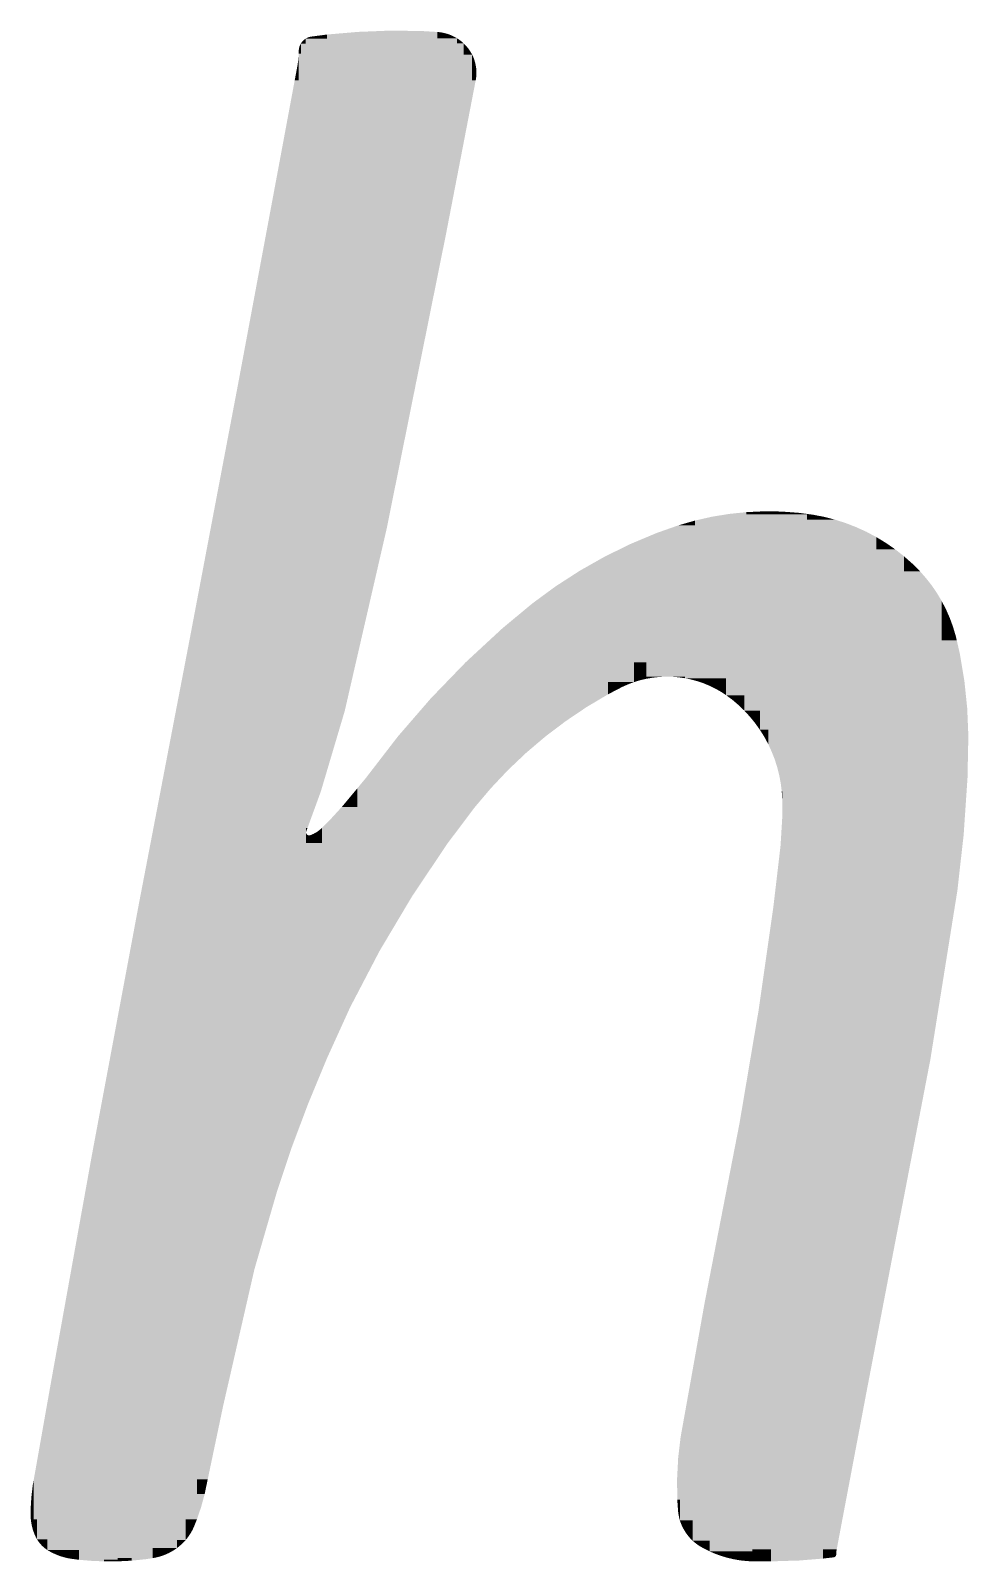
# Model space of a CAD drawing. Extents: x 149 to 8866, y 149 to 4853.
# Drawn here: x 5175.31 to 5199.75, y 4638.6 to 4678.51 of the extents above; entities that cross this region are included whole.
import ezdxf

# ---------------------------------------------------------------- set-up
doc = ezdxf.new("R2010")
doc.units = 0
doc.layers.add('L1D0', color=1, linetype='CONTINUOUS')

msp = doc.modelspace()

# ---------------------------------------------------------------- linework, layer by layer
at = {"layer": 'L1D0'}
for points in [[(5182.35, 4678.17), (5182.376, 4678.208), (5182.478, 4678.17), (5182.478, 4678.208)], [(5182.376, 4678.208), (5182.406, 4678.242), (5182.478, 4678.208), (5182.478, 4678.242)], [(5182.406, 4678.242), (5182.441, 4678.273), (5182.478, 4678.242), (5182.478, 4678.299)], [(5182.478, 4678.299), (5182.518, 4678.32), (5182.628, 4678.299), (5182.628, 4678.32)], [(5182.478, 4678.17), (5182.478, 4678.299), (5183.032, 4678.17), (5183.032, 4678.299)], [(5182.518, 4678.32), (5182.561, 4678.337), (5182.561, 4678.32)], [(5182.561, 4678.337), (5182.605, 4678.348), (5182.628, 4678.337), (5182.628, 4678.351)], [(5182.561, 4678.32), (5182.561, 4678.337), (5182.628, 4678.32), (5182.628, 4678.337)], [(5182.628, 4678.299), (5182.628, 4678.351), (5183.032, 4678.299), (5183.032, 4678.404)], [(5183.032, 4678.17), (5183.032, 4678.404), (5183.843, 4678.17), (5183.843, 4678.473)], [(5183.843, 4678.473), (5184.25, 4678.489), (5184.663, 4678.473), (5184.663, 4678.506)], [(5183.843, 4677.906), (5183.843, 4678.473), (5184.663, 4677.906), (5184.663, 4678.473)], [(5184.663, 4678.47), (5184.663, 4678.506), (5185.904, 4678.47), (5185.491, 4678.496)], [(5184.663, 4677.883), (5184.663, 4678.47), (5185.904, 4677.883), (5185.904, 4678.47)], [(5185.904, 4678.458), (5185.904, 4678.47), (5186.013, 4678.458), (5185.94, 4678.468)], [(5185.904, 4678.425), (5185.904, 4678.458), (5186.013, 4678.425), (5186.013, 4678.458)], [(5185.904, 4678.305), (5185.904, 4678.425), (5186.155, 4678.305), (5186.155, 4678.425)], [(5185.904, 4678.172), (5185.904, 4678.305), (5186.421, 4678.172), (5186.421, 4678.305)], [(5186.013, 4678.425), (5186.013, 4678.458), (5186.155, 4678.425), (5186.084, 4678.444)], [(5186.155, 4678.374), (5186.155, 4678.425), (5186.292, 4678.374), (5186.224, 4678.402)], [(5186.155, 4678.305), (5186.155, 4678.374), (5186.292, 4678.305), (5186.292, 4678.374)], [(5186.292, 4678.305), (5186.292, 4678.374), (5186.421, 4678.305), (5186.357, 4678.342)], [(5186.421, 4678.221), (5186.421, 4678.305), (5186.539, 4678.221), (5186.482, 4678.265)], [(5186.421, 4678.172), (5186.421, 4678.221), (5186.595, 4678.172), (5186.539, 4678.221)], [(5182.285, 4677.768), (5182.294, 4677.906), (5182.294, 4677.768)], [(5182.294, 4677.906), (5182.295, 4677.975), (5182.35, 4677.906), (5182.35, 4677.975)], [(5182.294, 4677.21), (5182.294, 4677.906), (5184.663, 4677.21), (5184.663, 4677.906)], [(5182.295, 4677.998), (5182.301, 4678.043), (5182.35, 4677.998), (5182.35, 4678.043)], [(5182.295, 4677.975), (5182.295, 4677.998), (5182.35, 4677.975), (5182.35, 4677.998)], [(5182.301, 4678.043), (5182.312, 4678.088), (5182.35, 4678.043), (5182.35, 4678.088)], [(5182.312, 4678.088), (5182.329, 4678.13), (5182.35, 4678.088), (5182.35, 4678.17)], [(5182.35, 4677.906), (5182.35, 4678.17), (5183.843, 4677.906), (5183.843, 4678.17)], [(5184.663, 4677.21), (5184.663, 4677.883), (5186.813, 4677.21), (5186.813, 4677.883)], [(5185.904, 4677.883), (5185.904, 4678.172), (5186.595, 4677.883), (5186.595, 4678.172)], [(5186.595, 4678.065), (5186.595, 4678.172), (5186.694, 4678.065), (5186.646, 4678.121)], [(5186.595, 4678.007), (5186.595, 4678.065), (5186.738, 4678.007), (5186.694, 4678.065)], [(5186.595, 4677.946), (5186.595, 4678.007), (5186.777, 4677.946), (5186.738, 4678.007)], [(5186.595, 4677.883), (5186.595, 4677.946), (5186.813, 4677.883), (5186.777, 4677.946)], [(5186.813, 4677.749), (5186.813, 4677.883), (5186.87, 4677.749), (5186.844, 4677.817)], [(5182.189, 4677.21), (5182.255, 4677.563), (5182.294, 4677.21), (5182.294, 4677.563)], [(5182.255, 4677.563), (5182.267, 4677.631), (5182.294, 4677.563), (5182.294, 4677.631)], [(5182.267, 4677.631), (5182.285, 4677.768), (5182.294, 4677.631), (5182.294, 4677.768)], [(5186.813, 4677.679), (5186.813, 4677.749), (5186.891, 4677.679), (5186.87, 4677.749)], [(5186.813, 4677.608), (5186.813, 4677.679), (5186.907, 4677.608), (5186.891, 4677.679)], [(5186.813, 4677.536), (5186.813, 4677.608), (5186.919, 4677.536), (5186.907, 4677.608)], [(5186.813, 4677.463), (5186.813, 4677.536), (5186.926, 4677.463), (5186.919, 4677.536)], [(5186.813, 4677.39), (5186.813, 4677.463), (5186.926, 4677.39), (5186.926, 4677.463)], [(5186.813, 4677.318), (5186.813, 4677.39), (5186.923, 4677.318), (5186.926, 4677.39)], [(5181.761, 4674.91), (5182.189, 4677.21), (5186.463, 4674.91), (5186.907, 4677.21)], [(5186.813, 4677.246), (5186.813, 4677.318), (5186.914, 4677.246), (5186.923, 4677.318)], [(5186.813, 4677.21), (5186.813, 4677.246), (5186.907, 4677.21), (5186.914, 4677.246)], [(5181.444, 4673.212), (5181.761, 4674.91), (5186.135, 4673.212), (5186.463, 4674.91)], [(5181.266, 4672.258), (5181.444, 4673.212), (5185.943, 4672.258), (5186.135, 4673.212)], [(5180.707, 4669.261), (5181.266, 4672.258), (5185.339, 4669.261), (5185.943, 4672.258)], [(5180.138, 4666.265), (5180.699, 4669.219), (5184.736, 4666.265), (5185.331, 4669.219)], [(5180.699, 4669.219), (5180.707, 4669.261), (5185.331, 4669.219), (5185.339, 4669.261)], [(5179.997, 4665.521), (5180.138, 4666.265), (5184.586, 4665.521), (5184.736, 4666.265)], [(5192.622, 4665.733), (5193.064, 4665.833), (5193.436, 4665.733), (5193.436, 4665.894)], [(5193.436, 4665.894), (5193.511, 4665.906), (5193.962, 4665.894), (5193.962, 4665.953)], [(5193.436, 4661.181), (5193.436, 4665.894), (5195.545, 4661.181), (5195.545, 4665.894)], [(5193.962, 4665.894), (5193.962, 4665.953), (5194.415, 4665.894), (5194.415, 4665.974)], [(5194.415, 4665.894), (5194.415, 4665.974), (5194.868, 4665.894), (5194.868, 4665.969)], [(5194.868, 4665.894), (5194.868, 4665.969), (5195.32, 4665.894), (5195.32, 4665.936)], [(5195.32, 4665.894), (5195.32, 4665.936), (5195.545, 4665.894), (5195.545, 4665.906)], [(5195.545, 4665.832), (5195.545, 4665.906), (5195.981, 4665.832), (5195.691, 4665.887)], [(5195.545, 4665.759), (5195.545, 4665.832), (5195.981, 4665.759), (5195.981, 4665.832)], [(5195.981, 4665.759), (5195.981, 4665.832), (5196.266, 4665.759)], [(5179.473, 4662.757), (5179.997, 4665.521), (5183.95, 4662.757), (5184.586, 4665.521)], [(5191.621, 4665.408), (5191.972, 4665.532), (5192.186, 4665.408), (5192.186, 4665.607)], [(5192.186, 4665.607), (5192.622, 4665.733), (5192.622, 4665.607)], [(5192.186, 4665.298), (5192.186, 4665.607), (5193.436, 4665.298), (5193.436, 4665.607)], [(5192.622, 4665.607), (5192.622, 4665.733), (5193.436, 4665.607), (5193.436, 4665.733)], [(5195.545, 4665.563), (5195.545, 4665.759), (5196.266, 4665.563), (5196.266, 4665.759)], [(5195.545, 4665.303), (5195.545, 4665.563), (5196.822, 4665.303), (5196.822, 4665.563)], [(5196.266, 4665.563), (5196.266, 4665.759), (5196.822, 4665.563), (5196.547, 4665.67)], [(5196.822, 4665.303), (5196.822, 4665.563), (5197.35, 4665.303), (5197.09, 4665.442)], [(5190.266, 4664.791), (5190.935, 4665.12), (5191.359, 4664.791), (5191.359, 4665.298)], [(5191.359, 4665.298), (5191.621, 4665.408), (5192.186, 4665.298), (5192.186, 4665.408)], [(5191.359, 4661.664), (5191.359, 4665.298), (5192.36, 4661.664), (5192.36, 4665.298)], [(5192.36, 4661.624), (5192.36, 4665.298), (5193.436, 4661.624), (5193.436, 4665.298)], [(5195.545, 4664.8), (5195.545, 4665.303), (5197.35, 4664.8), (5197.35, 4665.303)], [(5197.35, 4664.982), (5197.35, 4665.303), (5197.844, 4664.982), (5197.602, 4665.15)], [(5189.618, 4664.424), (5190.266, 4664.791), (5191.359, 4664.424), (5191.359, 4664.791)], [(5195.545, 4663.631), (5195.545, 4664.8), (5198.075, 4663.631), (5198.075, 4664.8)], [(5197.35, 4664.8), (5197.35, 4664.982), (5198.075, 4664.8), (5197.844, 4664.982)], [(5198.075, 4664.604), (5198.075, 4664.8), (5198.296, 4664.604)], [(5188.993, 4664.02), (5189.618, 4664.424), (5189.618, 4664.02)], [(5189.618, 4663.342), (5189.618, 4664.424), (5191.359, 4663.342), (5191.359, 4664.424)], [(5198.075, 4664.414), (5198.075, 4664.604), (5198.486, 4664.414), (5198.296, 4664.604)], [(5198.075, 4664.232), (5198.075, 4664.414), (5198.646, 4664.232), (5198.486, 4664.414)], [(5198.075, 4664.041), (5198.075, 4664.232), (5198.796, 4664.041), (5198.646, 4664.232)], [(5188.392, 4663.579), (5188.993, 4664.02), (5189.618, 4663.579), (5189.618, 4664.02)], [(5198.075, 4663.84), (5198.075, 4664.041), (5198.933, 4663.84), (5198.796, 4664.041)], [(5198.075, 4663.631), (5198.075, 4663.84), (5199.057, 4663.631), (5198.933, 4663.84)], [(5188.106, 4663.342), (5188.392, 4663.579), (5189.618, 4663.342), (5189.618, 4663.579)], [(5195.545, 4662.614), (5195.545, 4663.631), (5199.057, 4662.614), (5199.057, 4663.631)], [(5199.057, 4663.193), (5199.057, 4663.631), (5199.266, 4663.193), (5199.168, 4663.416)], [(5186.644, 4662.037), (5187.603, 4662.924), (5188.106, 4662.037), (5188.106, 4663.342)], [(5188.106, 4662.037), (5188.106, 4663.342), (5191.359, 4662.037), (5191.359, 4663.342)], [(5199.057, 4662.965), (5199.057, 4663.193), (5199.349, 4662.965), (5199.266, 4663.193)], [(5179.298, 4661.844), (5179.473, 4662.757), (5183.74, 4661.844), (5183.95, 4662.757)], [(5199.057, 4662.733), (5199.057, 4662.965), (5199.419, 4662.733), (5199.349, 4662.965)], [(5199.057, 4662.614), (5199.057, 4662.733), (5199.446, 4662.614), (5199.419, 4662.733)], [(5195.545, 4661.553), (5195.545, 4662.614), (5199.446, 4661.553), (5199.446, 4662.614)], [(5199.446, 4661.553), (5199.446, 4662.614), (5199.646, 4661.553), (5199.527, 4662.264)], [(5179.092, 4660.772), (5179.298, 4661.844), (5183.494, 4660.772), (5183.74, 4661.844)], [(5186.148, 4661.523), (5186.644, 4662.037), (5186.644, 4661.523)], [(5186.644, 4661.523), (5186.644, 4662.037), (5191.035, 4661.523), (5191.035, 4662.037)], [(5191.035, 4661.61), (5191.035, 4662.037), (5191.359, 4661.61), (5191.359, 4662.037)], [(5185.737, 4661.097), (5186.148, 4661.523), (5188.132, 4661.097), (5188.132, 4661.523)], [(5188.132, 4660.87), (5188.132, 4661.523), (5189.796, 4660.87), (5189.796, 4661.523)], [(5189.796, 4661.205), (5189.796, 4661.523), (5190.36, 4661.205), (5190.36, 4661.523)], [(5190.36, 4661.396), (5190.36, 4661.523), (5190.725, 4661.396), (5190.725, 4661.523)], [(5190.725, 4661.396), (5190.725, 4661.523), (5190.879, 4661.464), (5191.035, 4661.523)], [(5191.035, 4661.523), (5191.035, 4661.61), (5191.196, 4661.572), (5191.359, 4661.61)], [(5191.359, 4661.61), (5191.359, 4661.664), (5191.525, 4661.638), (5191.525, 4661.664)], [(5191.525, 4661.638), (5191.525, 4661.664), (5191.691, 4661.657), (5191.691, 4661.664)], [(5191.691, 4661.657), (5191.691, 4661.664), (5191.859, 4661.664)], [(5192.027, 4661.662), (5191.859, 4661.664), (5192.027, 4661.664)], [(5192.193, 4661.648), (5192.027, 4661.662), (5192.193, 4661.664), (5192.027, 4661.664)], [(5192.36, 4661.624), (5192.193, 4661.648), (5192.36, 4661.664), (5192.193, 4661.664)], [(5192.524, 4661.59), (5192.36, 4661.624), (5192.524, 4661.624)], [(5192.685, 4661.546), (5192.524, 4661.59), (5192.685, 4661.624), (5192.524, 4661.624)], [(5192.685, 4661.546), (5192.685, 4661.624), (5192.844, 4661.546), (5192.844, 4661.624)], [(5192.844, 4661.492), (5192.685, 4661.546), (5192.844, 4661.546)], [(5192.999, 4661.428), (5192.844, 4661.492), (5192.999, 4661.624), (5192.844, 4661.624)], [(5192.999, 4661.428), (5192.999, 4661.624), (5193.436, 4661.428), (5193.436, 4661.624)], [(5193.15, 4661.355), (5192.999, 4661.428), (5193.436, 4661.355), (5193.436, 4661.428)], [(5195.545, 4660.836), (5195.545, 4661.553), (5199.72, 4660.836), (5199.646, 4661.553)], [(5184.882, 4660.109), (5185.737, 4661.097), (5188.132, 4660.109), (5188.132, 4661.097)], [(5189.796, 4660.87), (5189.796, 4661.205), (5190.36, 4661.205)], [(5190.36, 4661.357), (5190.36, 4661.396), (5190.651, 4661.357), (5190.725, 4661.396)], [(5190.36, 4661.205), (5190.36, 4661.357), (5190.651, 4661.357)], [(5193.296, 4661.272), (5193.15, 4661.355), (5193.436, 4661.272), (5193.436, 4661.355)], [(5193.436, 4661.181), (5193.296, 4661.272), (5193.436, 4661.272)], [(5193.59, 4661.067), (5193.504, 4661.13), (5193.59, 4661.181), (5193.436, 4661.181)], [(5193.59, 4661.067), (5193.59, 4661.181), (5193.91, 4661.067), (5193.91, 4661.181)], [(5193.754, 4660.927), (5193.59, 4661.067), (5193.91, 4660.927), (5193.91, 4661.067)], [(5193.91, 4660.778), (5193.91, 4661.181), (5195.545, 4660.778), (5195.545, 4661.181)], [(5178.8, 4659.25), (5179.092, 4660.772), (5183.042, 4659.25), (5183.494, 4660.772)], [(5188.132, 4660.503), (5188.132, 4660.87), (5189.252, 4660.503), (5189.796, 4660.87)], [(5193.91, 4660.778), (5193.754, 4660.927), (5193.91, 4660.927)], [(5194.055, 4660.62), (5193.91, 4660.778), (5194.316, 4660.62), (5194.316, 4660.778)], [(5194.316, 4660.278), (5194.316, 4660.778), (5195.545, 4660.278), (5195.545, 4660.778)], [(5195.545, 4659.757), (5195.545, 4660.836), (5199.72, 4659.757), (5199.72, 4660.836)], [(5199.72, 4659.757), (5199.72, 4660.836), (5199.742, 4659.757), (5199.75, 4660.117)], [(5188.132, 4660.108), (5188.132, 4660.503), (5188.729, 4660.108), (5189.252, 4660.503)], [(5194.191, 4660.453), (5194.055, 4660.62), (5194.316, 4660.453), (5194.316, 4660.62)], [(5194.316, 4660.278), (5194.191, 4660.453), (5194.316, 4660.453)], [(5194.532, 4659.907), (5194.43, 4660.096), (5194.532, 4660.278), (5194.316, 4660.278)], [(5194.532, 4659.907), (5194.532, 4660.278), (5195.545, 4659.907), (5195.545, 4660.278)], [(5184.483, 4659.592), (5184.882, 4660.109), (5188.132, 4659.592), (5188.132, 4660.109)], [(5188.132, 4659.592), (5188.132, 4660.108), (5188.228, 4659.683), (5188.729, 4660.108)], [(5194.622, 4659.711), (5194.532, 4659.907), (5195.545, 4659.711), (5195.545, 4659.907)], [(5183.823, 4658.755), (5184.041, 4659.018), (5184.483, 4658.755), (5184.483, 4659.592)], [(5184.483, 4658.755), (5184.483, 4659.592), (5187.302, 4658.755), (5187.302, 4659.592)], [(5187.302, 4658.755), (5187.302, 4659.592), (5187.752, 4659.232), (5188.132, 4659.592)], [(5194.701, 4659.511), (5194.622, 4659.711), (5195.545, 4659.511), (5195.545, 4659.711)], [(5194.766, 4659.306), (5194.701, 4659.511), (5195.545, 4659.306), (5195.545, 4659.511)], [(5195.545, 4659.02), (5195.545, 4659.757), (5199.727, 4659.02), (5199.742, 4659.757)], [(5178.688, 4658.664), (5178.8, 4659.25), (5182.868, 4658.664), (5183.042, 4659.25)], [(5194.819, 4659.097), (5194.766, 4659.306), (5195.545, 4659.097), (5195.545, 4659.306)], [(5194.858, 4658.886), (5194.819, 4659.097), (5195.545, 4658.886), (5195.545, 4659.097)], [(5178.507, 4657.72), (5178.688, 4658.664), (5182.523, 4657.72), (5182.868, 4658.664)], [(5183.417, 4658.267), (5183.578, 4658.46), (5183.823, 4658.267), (5183.823, 4658.755)], [(5183.823, 4657.72), (5183.823, 4658.755), (5186.477, 4657.72), (5186.477, 4658.755)], [(5186.477, 4658.254), (5186.477, 4658.755), (5186.878, 4658.254), (5187.302, 4658.755)], [(5194.885, 4658.673), (5194.858, 4658.886), (5195.545, 4658.673), (5195.545, 4658.886)], [(5194.898, 4658.458), (5194.885, 4658.673), (5194.898, 4658.673)], [(5194.898, 4657.988), (5194.898, 4658.673), (5195.545, 4657.988), (5195.545, 4658.673)], [(5195.545, 4657.72), (5195.545, 4659.02), (5199.639, 4657.72), (5199.727, 4659.02)], [(5183.077, 4657.896), (5183.417, 4658.267), (5183.823, 4657.896), (5183.823, 4658.267)], [(5186.477, 4657.72), (5186.477, 4658.254), (5186.681, 4657.991), (5186.878, 4658.254)], [(5182.898, 4657.72), (5183.077, 4657.896), (5183.823, 4657.72), (5183.823, 4657.896)], [(5194.882, 4657.72), (5194.898, 4657.988), (5195.545, 4657.72), (5195.545, 4657.988)], [(5178.123, 4655.72), (5178.507, 4657.72), (5182.485, 4655.72), (5182.485, 4657.72)], [(5182.485, 4657.631), (5182.485, 4657.72), (5182.49, 4657.631), (5182.523, 4657.72)], [(5182.485, 4657.602), (5182.485, 4657.631), (5182.487, 4657.622), (5182.49, 4657.631)], [(5182.485, 4657.564), (5182.485, 4657.602), (5182.495, 4657.564), (5182.488, 4657.583)], [(5182.485, 4657.549), (5182.485, 4657.564), (5182.507, 4657.549), (5182.495, 4657.564)], [(5182.485, 4657.536), (5182.485, 4657.549), (5182.523, 4657.536), (5182.507, 4657.549)], [(5182.485, 4657.327), (5182.485, 4657.536), (5182.523, 4657.327), (5182.523, 4657.536)], [(5182.523, 4657.525), (5182.523, 4657.536), (5182.56, 4657.525), (5182.541, 4657.529)], [(5182.523, 4657.327), (5182.523, 4657.525), (5182.58, 4657.327), (5182.58, 4657.525)], [(5182.56, 4657.525), (5182.58, 4657.527), (5182.58, 4657.525)], [(5182.58, 4657.527), (5182.589, 4657.53), (5182.618, 4657.527), (5182.618, 4657.54)], [(5182.58, 4657.327), (5182.58, 4657.527), (5182.674, 4657.327), (5182.674, 4657.527)], [(5182.618, 4657.54), (5182.674, 4657.564), (5182.674, 4657.54)], [(5182.618, 4657.527), (5182.618, 4657.54), (5182.674, 4657.527), (5182.674, 4657.54)], [(5182.674, 4657.564), (5182.728, 4657.592), (5182.78, 4657.564), (5182.78, 4657.623)], [(5182.674, 4657.327), (5182.674, 4657.564), (5182.898, 4657.327), (5182.898, 4657.564)], [(5182.78, 4657.623), (5182.829, 4657.66), (5182.898, 4657.623), (5182.898, 4657.66)], [(5182.78, 4657.564), (5182.78, 4657.623), (5182.898, 4657.564), (5182.898, 4657.623)], [(5182.829, 4657.66), (5182.876, 4657.699), (5182.898, 4657.66), (5182.898, 4657.72)], [(5182.898, 4657.327), (5182.898, 4657.72), (5186.18, 4657.327), (5186.477, 4657.72)], [(5194.813, 4656.906), (5194.854, 4657.265), (5194.882, 4656.906), (5194.882, 4657.72)], [(5194.882, 4656.906), (5194.882, 4657.72), (5199.555, 4656.906), (5199.555, 4657.72)], [(5199.555, 4656.906), (5199.555, 4657.72), (5199.628, 4657.55), (5199.639, 4657.72)], [(5182.485, 4655.945), (5182.485, 4657.327), (5185.253, 4655.945), (5186.18, 4657.327)], [(5194.623, 4655.357), (5194.665, 4655.65), (5194.813, 4655.357), (5194.813, 4656.906)], [(5194.813, 4655.357), (5194.813, 4656.906), (5199.346, 4655.357), (5199.346, 4656.906)], [(5199.346, 4655.357), (5199.346, 4656.906), (5199.463, 4656.085), (5199.555, 4656.906)], [(5182.485, 4655.72), (5182.485, 4655.945), (5185.119, 4655.72), (5185.253, 4655.945)], [(5177.898, 4654.515), (5178.123, 4655.72), (5184.402, 4654.515), (5185.119, 4655.72)], [(5194.486, 4654.399), (5194.623, 4655.357), (5199.193, 4654.399), (5199.346, 4655.357)], [(5177.622, 4653.04), (5177.898, 4654.515), (5183.632, 4653.04), (5184.402, 4654.515)], [(5194.278, 4652.945), (5194.486, 4654.399), (5198.96, 4652.945), (5199.193, 4654.399)], [(5177.372, 4651.703), (5177.462, 4652.186), (5177.622, 4651.703), (5177.622, 4653.04)], [(5177.622, 4651.703), (5177.622, 4653.04), (5183.025, 4651.703), (5183.025, 4653.04)], [(5183.025, 4651.703), (5183.025, 4653.04), (5183.288, 4652.282), (5183.632, 4653.04)], [(5194.033, 4651.498), (5194.278, 4652.945), (5194.278, 4651.498)], [(5194.278, 4651.498), (5194.278, 4652.945), (5198.723, 4651.498), (5198.723, 4652.945)], [(5198.723, 4651.498), (5198.723, 4652.945), (5198.758, 4651.679), (5198.96, 4652.945)], [(5177.152, 4650.529), (5177.372, 4651.703), (5182.539, 4650.529), (5183.025, 4651.703)], [(5193.784, 4650.021), (5194.033, 4651.498), (5198.439, 4650.021), (5198.723, 4651.498)], [(5176.935, 4649.367), (5177.152, 4650.529), (5182.102, 4649.367), (5182.102, 4650.529)], [(5182.102, 4649.367), (5182.102, 4650.529), (5182.315, 4649.934), (5182.539, 4650.529)], [(5193.498, 4648.551), (5193.784, 4650.021), (5198.156, 4648.551), (5198.439, 4650.021)], [(5176.727, 4648.217), (5176.888, 4649.113), (5176.935, 4648.217), (5176.935, 4649.367)], [(5176.935, 4648.217), (5176.935, 4649.367), (5181.72, 4648.217), (5181.72, 4649.367)], [(5181.72, 4648.217), (5181.72, 4649.367), (5182.102, 4649.367)], [(5193.395, 4648.021), (5193.498, 4648.551), (5198.054, 4648.021), (5198.156, 4648.551)], [(5176.622, 4647.636), (5176.727, 4648.217), (5181.551, 4647.636), (5181.72, 4648.217)], [(5193.056, 4646.276), (5193.395, 4648.021), (5197.718, 4646.276), (5198.054, 4648.021)], [(5176.334, 4646.036), (5176.622, 4647.636), (5181.098, 4646.036), (5181.098, 4647.636)], [(5181.098, 4646.036), (5181.098, 4647.636), (5181.141, 4646.222), (5181.551, 4647.636)], [(5192.873, 4645.332), (5193.056, 4646.276), (5197.537, 4645.332), (5197.718, 4646.276)], [(5176.109, 4644.786), (5176.334, 4646.036), (5180.812, 4644.786), (5181.098, 4646.036)], [(5192.73, 4644.53), (5192.873, 4645.332), (5197.384, 4644.53), (5197.537, 4645.332)], [(5175.857, 4643.387), (5176.109, 4644.786), (5180.492, 4643.387), (5180.812, 4644.786)], [(5192.465, 4643.047), (5192.73, 4644.53), (5197.1, 4643.047), (5197.384, 4644.53)], [(5175.728, 4642.66), (5175.857, 4643.387), (5180.325, 4642.66), (5180.492, 4643.387)], [(5192.248, 4641.837), (5192.296, 4642.104), (5192.465, 4641.837), (5192.465, 4643.047)], [(5192.465, 4641.837), (5192.465, 4643.047), (5196.871, 4641.837), (5196.871, 4643.047)], [(5196.871, 4641.837), (5196.871, 4643.047), (5197.1, 4643.047)], [(5175.388, 4640.736), (5175.728, 4642.66), (5179.921, 4640.736), (5180.325, 4642.66)], [(5192.157, 4640.754), (5192.185, 4641.296), (5192.248, 4640.754), (5192.248, 4641.837)], [(5192.248, 4640.754), (5192.248, 4641.837), (5196.666, 4640.754), (5196.666, 4641.837)], [(5196.666, 4640.754), (5196.666, 4641.837), (5196.819, 4641.563), (5196.871, 4641.837)], [(5175.325, 4640.283), (5175.361, 4640.586), (5175.388, 4640.283), (5175.388, 4640.736)], [(5175.388, 4639.692), (5175.388, 4640.736), (5179.639, 4639.692), (5179.639, 4640.736)], [(5179.639, 4640.525), (5179.639, 4640.736), (5179.877, 4640.525), (5179.921, 4640.736)], [(5192.161, 4640.21), (5192.157, 4640.754), (5192.23, 4640.21), (5192.23, 4640.754)], [(5192.23, 4639.667), (5192.23, 4640.754), (5196.46, 4639.667), (5196.46, 4640.754)], [(5196.46, 4639.667), (5196.46, 4640.754), (5196.666, 4640.754)], [(5175.306, 4639.978), (5175.325, 4640.283), (5175.388, 4639.978), (5175.388, 4640.283)], [(5179.639, 4640.356), (5179.639, 4640.525), (5179.842, 4640.356), (5179.877, 4640.525)], [(5179.639, 4639.692), (5179.639, 4640.356), (5179.751, 4640.021), (5179.842, 4640.356)], [(5175.305, 4639.825), (5175.306, 4639.978), (5175.388, 4639.825), (5175.388, 4639.978)], [(5192.181, 4639.938), (5192.161, 4640.21), (5192.23, 4639.938), (5192.23, 4640.21)], [(5192.183, 4639.899), (5192.181, 4639.938), (5192.23, 4639.899), (5192.23, 4639.938)], [(5192.194, 4639.821), (5192.183, 4639.899), (5192.23, 4639.821), (5192.23, 4639.899)], [(5175.305, 4639.783), (5175.305, 4639.825), (5175.388, 4639.783), (5175.388, 4639.825)], [(5175.31, 4639.7), (5175.305, 4639.783), (5175.388, 4639.7), (5175.388, 4639.783)], [(5175.311, 4639.692), (5175.31, 4639.7), (5175.388, 4639.692), (5175.388, 4639.7)], [(5175.32, 4639.617), (5175.311, 4639.692), (5175.474, 4639.617), (5175.474, 4639.692)], [(5175.335, 4639.535), (5175.32, 4639.617), (5175.474, 4639.535), (5175.474, 4639.617)], [(5175.355, 4639.454), (5175.335, 4639.535), (5175.474, 4639.454), (5175.474, 4639.535)], [(5175.474, 4639.172), (5175.474, 4639.692), (5177.571, 4639.172), (5177.571, 4639.692)], [(5177.571, 4639.161), (5177.571, 4639.692), (5179.35, 4639.161), (5179.35, 4639.692)], [(5179.35, 4639.531), (5179.35, 4639.692), (5179.575, 4639.531), (5179.639, 4639.692)], [(5179.35, 4639.495), (5179.35, 4639.531), (5179.56, 4639.495), (5179.575, 4639.531)], [(5179.35, 4639.423), (5179.35, 4639.495), (5179.526, 4639.423), (5179.56, 4639.495)], [(5192.23, 4639.667), (5192.21, 4639.743), (5192.23, 4639.821), (5192.194, 4639.821)], [(5192.256, 4639.593), (5192.23, 4639.667), (5192.563, 4639.593), (5192.563, 4639.667)], [(5192.287, 4639.519), (5192.256, 4639.593), (5192.563, 4639.519), (5192.563, 4639.593)], [(5192.323, 4639.448), (5192.287, 4639.519), (5192.563, 4639.448), (5192.563, 4639.519)], [(5192.563, 4639.138), (5192.563, 4639.667), (5194.118, 4639.138), (5194.118, 4639.667)], [(5194.118, 4638.914), (5194.118, 4639.667), (5196.318, 4638.914), (5196.46, 4639.667)], [(5175.381, 4639.375), (5175.355, 4639.454), (5175.474, 4639.375), (5175.474, 4639.454)], [(5175.411, 4639.297), (5175.381, 4639.375), (5175.474, 4639.297), (5175.474, 4639.375)], [(5175.428, 4639.259), (5175.411, 4639.297), (5175.474, 4639.259), (5175.474, 4639.297)], [(5175.442, 4639.229), (5175.428, 4639.259), (5175.474, 4639.229), (5175.474, 4639.259)], [(5175.474, 4639.172), (5175.442, 4639.229), (5175.474, 4639.229)], [(5175.51, 4639.117), (5175.474, 4639.172), (5175.745, 4639.117), (5175.745, 4639.172)], [(5175.55, 4639.066), (5175.51, 4639.117), (5175.745, 4639.066), (5175.745, 4639.117)], [(5175.745, 4638.894), (5175.745, 4639.172), (5176.562, 4638.894), (5176.562, 4639.172)], [(5176.562, 4638.642), (5176.562, 4639.172), (5177.571, 4638.642), (5177.571, 4639.172)], [(5177.571, 4638.685), (5177.571, 4639.161), (5178.486, 4638.685), (5178.486, 4639.161)], [(5178.486, 4638.946), (5178.486, 4639.161), (5179.118, 4638.946), (5179.118, 4639.161)], [(5179.118, 4639.102), (5179.118, 4639.161), (5179.297, 4639.102), (5179.35, 4639.161)], [(5179.118, 4639.047), (5179.118, 4639.102), (5179.24, 4639.047), (5179.297, 4639.102)], [(5179.35, 4639.354), (5179.35, 4639.423), (5179.488, 4639.354), (5179.526, 4639.423)], [(5179.35, 4639.287), (5179.35, 4639.354), (5179.446, 4639.287), (5179.488, 4639.354)], [(5179.35, 4639.161), (5179.35, 4639.287), (5179.4, 4639.222), (5179.446, 4639.287)], [(5192.363, 4639.381), (5192.323, 4639.448), (5192.563, 4639.381), (5192.563, 4639.448)], [(5192.407, 4639.315), (5192.363, 4639.381), (5192.563, 4639.315), (5192.563, 4639.381)], [(5192.455, 4639.252), (5192.407, 4639.315), (5192.563, 4639.252), (5192.563, 4639.315)], [(5192.563, 4639.138), (5192.507, 4639.193), (5192.563, 4639.252), (5192.455, 4639.252)], [(5192.624, 4639.086), (5192.563, 4639.138), (5192.752, 4639.086), (5192.752, 4639.138)], [(5192.752, 4638.994), (5192.687, 4639.038), (5192.752, 4639.086), (5192.624, 4639.086)], [(5192.752, 4638.994), (5192.752, 4639.138), (5193.006, 4638.994), (5193.006, 4639.138)], [(5193.006, 4638.861), (5193.006, 4639.138), (5194.118, 4638.861), (5194.118, 4639.138)], [(5175.593, 4639.017), (5175.55, 4639.066), (5175.745, 4639.017), (5175.745, 4639.066)], [(5175.641, 4638.972), (5175.593, 4639.017), (5175.745, 4638.972), (5175.745, 4639.017)], [(5175.745, 4638.894), (5175.692, 4638.931), (5175.745, 4638.972), (5175.641, 4638.972)], [(5175.815, 4638.853), (5175.773, 4638.877), (5175.815, 4638.894), (5175.745, 4638.894)], [(5175.815, 4638.853), (5175.815, 4638.894), (5175.899, 4638.853), (5175.899, 4638.894)], [(5175.899, 4638.81), (5175.815, 4638.853), (5175.899, 4638.853)], [(5175.899, 4638.81), (5175.899, 4638.894), (5176.165, 4638.81), (5176.165, 4638.894)], [(5175.986, 4638.772), (5175.899, 4638.81), (5176.165, 4638.772), (5176.165, 4638.81)], [(5176.165, 4638.71), (5176.075, 4638.738), (5176.165, 4638.772), (5175.986, 4638.772)], [(5176.165, 4638.71), (5176.165, 4638.894), (5176.562, 4638.71), (5176.562, 4638.894)], [(5176.351, 4638.669), (5176.258, 4638.687), (5176.351, 4638.71), (5176.165, 4638.71)], [(5176.398, 4638.664), (5176.351, 4638.669), (5176.398, 4638.71), (5176.351, 4638.71)], [(5176.562, 4638.642), (5176.398, 4638.664), (5176.562, 4638.71), (5176.398, 4638.71)], [(5177.571, 4638.6), (5177.571, 4638.685), (5177.938, 4638.619), (5177.938, 4638.685)], [(5177.938, 4638.619), (5177.938, 4638.685), (5178.304, 4638.657), (5178.486, 4638.685)], [(5178.486, 4638.819), (5178.486, 4638.946), (5178.91, 4638.819), (5178.91, 4638.946)], [(5178.486, 4638.73), (5178.486, 4638.819), (5178.684, 4638.73), (5178.684, 4638.819)], [(5178.486, 4638.708), (5178.486, 4638.73), (5178.605, 4638.708), (5178.605, 4638.73)], [(5178.486, 4638.685), (5178.486, 4638.708), (5178.526, 4638.691), (5178.605, 4638.708)], [(5178.605, 4638.708), (5178.605, 4638.73), (5178.684, 4638.73)], [(5178.684, 4638.785), (5178.684, 4638.819), (5178.836, 4638.785), (5178.91, 4638.819)], [(5178.684, 4638.73), (5178.684, 4638.785), (5178.761, 4638.755), (5178.836, 4638.785)], [(5178.91, 4638.9), (5178.91, 4638.946), (5179.051, 4638.9), (5179.118, 4638.946)], [(5178.91, 4638.819), (5178.91, 4638.9), (5178.981, 4638.858), (5179.051, 4638.9)], [(5179.118, 4638.946), (5179.118, 4639.047), (5179.181, 4638.995), (5179.24, 4639.047)], [(5192.858, 4638.934), (5192.787, 4638.975), (5192.858, 4638.994), (5192.752, 4638.994)], [(5192.858, 4638.934), (5192.858, 4638.994), (5193.006, 4638.934), (5193.006, 4638.994)], [(5193.006, 4638.861), (5192.858, 4638.934), (5193.006, 4638.934)], [(5193.311, 4638.741), (5193.156, 4638.796), (5193.311, 4638.861), (5193.006, 4638.861)], [(5193.311, 4638.741), (5193.311, 4638.861), (5193.629, 4638.741), (5193.629, 4638.861)], [(5193.629, 4638.657), (5193.469, 4638.694), (5193.629, 4638.741), (5193.311, 4638.741)], [(5193.629, 4638.657), (5193.629, 4638.861), (5194.118, 4638.657), (5194.118, 4638.861)], [(5194.118, 4638.6), (5194.118, 4638.914), (5194.603, 4638.6), (5194.603, 4638.914)], [(5194.603, 4638.623), (5194.603, 4638.914), (5195.345, 4638.623), (5195.345, 4638.914)], [(5195.345, 4638.674), (5195.345, 4638.914), (5195.963, 4638.674), (5195.963, 4638.914)], [(5195.345, 4638.623), (5195.345, 4638.674), (5195.684, 4638.651), (5195.963, 4638.674)], [(5195.963, 4638.798), (5195.963, 4638.914), (5196.304, 4638.798), (5196.304, 4638.914)], [(5195.963, 4638.734), (5195.963, 4638.798), (5196.291, 4638.734), (5196.291, 4638.798)], [(5195.963, 4638.674), (5195.963, 4638.734), (5196.24, 4638.705), (5196.24, 4638.734)], [(5196.24, 4638.722), (5196.24, 4638.734), (5196.279, 4638.722), (5196.291, 4638.734)], [(5196.24, 4638.712), (5196.24, 4638.722), (5196.264, 4638.712), (5196.279, 4638.722)], [(5196.24, 4638.705), (5196.24, 4638.712), (5196.248, 4638.706), (5196.264, 4638.712)], [(5196.291, 4638.767), (5196.291, 4638.798), (5196.304, 4638.767), (5196.304, 4638.798)], [(5196.291, 4638.734), (5196.291, 4638.767), (5196.299, 4638.75), (5196.304, 4638.767)], [(5196.304, 4638.891), (5196.304, 4638.914), (5196.314, 4638.891), (5196.318, 4638.914)], [(5196.304, 4638.845), (5196.304, 4638.891), (5196.308, 4638.845), (5196.314, 4638.891)], [(5196.304, 4638.798), (5196.304, 4638.845), (5196.308, 4638.845)], [(5177.222, 4638.6), (5176.891, 4638.614), (5177.222, 4638.642), (5176.562, 4638.642)], [(5177.222, 4638.6), (5177.222, 4638.642), (5177.571, 4638.6), (5177.571, 4638.642)], [(5193.954, 4638.61), (5193.791, 4638.628), (5193.954, 4638.657), (5193.629, 4638.657)], [(5194.118, 4638.6), (5193.954, 4638.61), (5194.118, 4638.657), (5193.954, 4638.657)], [(5194.603, 4638.6), (5194.603, 4638.623), (5195.006, 4638.613), (5195.345, 4638.623)]]:
    msp.add_solid(points, dxfattribs=at)

doc.saveas('drawing.dxf')
